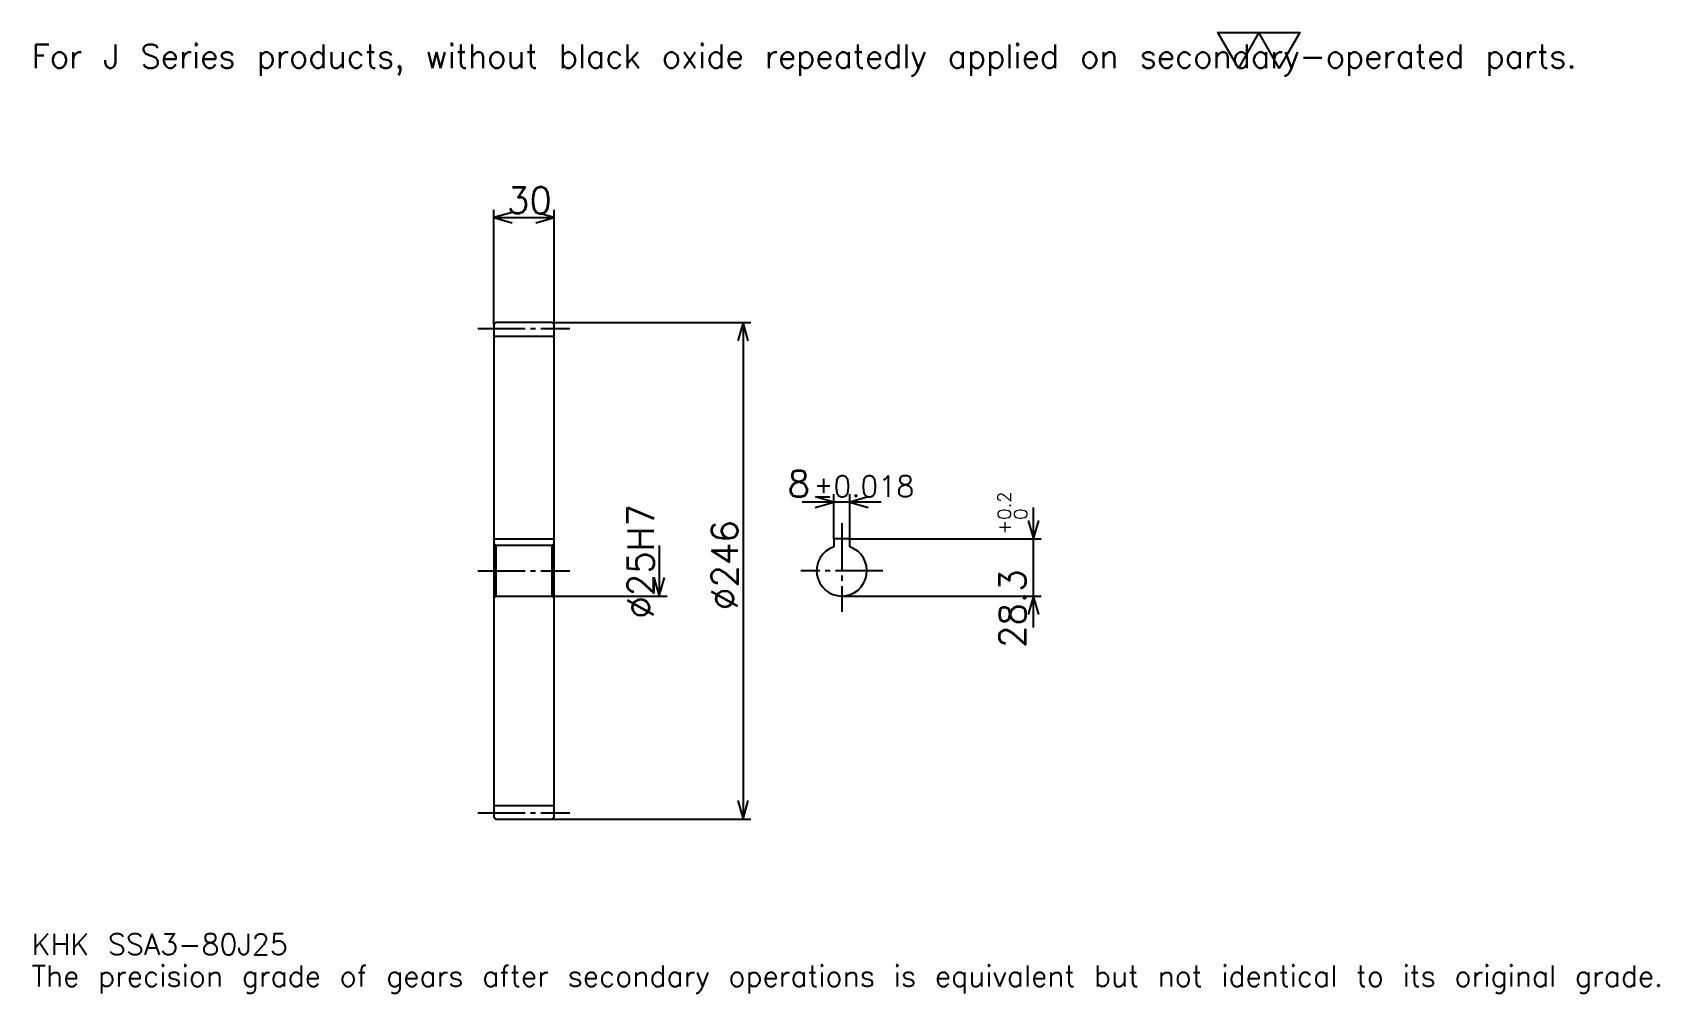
# Model space of a CAD drawing. Extents: x 26 to 833, y 10 to 486.
import ezdxf

# ---------------------------------------------------------------- set-up
doc = ezdxf.new("R2010")
doc.units = 0
doc.linetypes.add('DASHDOT', pattern=[31.20652, 23.404891, -2.600543, 2.600543, -2.600543])
doc.layers.get('0').update_dxf_attribs({"linetype": 'CONTINUOUS'})
doc.layers.add('DASHDOT', color=6, linetype='DASHDOT')
doc.styles.add('KANJI', font='TXT', dxfattribs={"bigfont": 'BIGFONT'})

msp = doc.modelspace()

# ---------------------------------------------------------------- linework, layer by layer
at = {"color": 5}
for p, q in [((255.008148, 341.971466), (255.008148, 397.883148)), ((285.008148, 341.971466), (285.008148, 397.883148)), ((255.008148, 393.98233), (285.008148, 393.98233)), ((255.008148, 340.971466), (255.008148, 341.971466)), ((284.008148, 341.971466), (285.008148, 341.971466)), ((285.008148, 341.971466), (382.528534, 341.971466)), ((285.008148, 340.971466), (285.008148, 341.971466)), ((378.627716, 341.971466), (378.627716, 95.971466)), ((447.13858, 252.975266), (407.932068, 252.975266)), ((423.535339, 234.771469), (423.535339, 256.876099)), ((431.535339, 234.771469), (431.535339, 256.876099)), ((522.554321, 190.86821), (522.554321, 250.374725)), ((431.535339, 234.771469), (526.4552, 234.771469)), ((337.019012, 231.471466), (337.019012, 206.471466)), ((285.008148, 206.471466), (340.91983, 206.471466)), ((427.535339, 206.471466), (526.4552, 206.471466)), ((284.008148, 95.971466), (285.008148, 95.971466)), ((285.008148, 95.971466), (382.528534, 95.971466))]:
    msp.add_line(p, q, dxfattribs=at)
at = {"color": 4}
for p, q in [((255.008148, 335.221466), (285.008148, 335.221466)), ((255.008148, 234.771469), (285.008148, 234.771469)), ((285.008148, 232.471466), (284.008148, 231.471466)), ((255.008148, 205.471466), (256.008148, 206.471466)), ((285.008148, 205.471466), (284.008148, 206.471466)), ((255.008148, 102.721466), (285.008148, 102.721466))]:
    msp.add_line(p, q, dxfattribs=at)
at = {"color": 7}
msp.add_lwpolyline([(624.130432, 468.097839), (613.988342, 485.677521), (654.556763, 485.677521), (644.414673, 468.097839), (634.272522, 485.677521), (624.130432, 468.097839)], dxfattribs=at)
at = {"color": 5}
for points in [[(264.110046, 396.582886), (255.008148, 393.98233), (264.110046, 391.381775)], [(275.90625, 391.381775), (285.008148, 393.98233), (275.90625, 396.582886)], [(381.228271, 332.869568), (378.627716, 341.971466), (376.027161, 332.869568)], [(414.433411, 250.374725), (423.535339, 252.975266), (414.433411, 255.575806)], [(440.637207, 255.575806), (431.535339, 252.975266), (440.637207, 250.374725)], [(519.953796, 243.873367), (522.554321, 234.771469), (525.154907, 243.873367)], [(334.418457, 215.573364), (337.019012, 206.471466), (339.619568, 215.573364)], [(525.154907, 197.369568), (522.554321, 206.471466), (519.953796, 197.369568)], [(376.027161, 105.073364), (378.627716, 95.971466), (381.228271, 105.073364)]]:
    msp.add_lwpolyline(points, dxfattribs=at)
at = {"color": 4}
for points in [[(255.008148, 205.471466), (255.008148, 96.971466), (256.008148, 95.971466), (284.008148, 95.971466), (285.008148, 96.971466), (285.008148, 340.971466), (284.008148, 341.971466), (256.008148, 341.971466), (255.008148, 340.971466), (255.008148, 205.471466)], [(431.535339, 230.814178), (431.535339, 234.771469), (423.535339, 234.771469), (423.535339, 230.814178)], [(255.008148, 232.471466), (256.008148, 231.471466), (256.008148, 206.471466), (284.008148, 206.471466), (284.008148, 231.471466), (256.008148, 231.471466)]]:
    msp.add_lwpolyline(points, dxfattribs=at)
msp.add_arc((427.535339, 218.971466), 12.5, 108.662925185, 71.337074815, dxfattribs=at)
at = {"layer": 'DASHDOT', "color": 7}
for p, q in [((247.206512, 338.971466), (292.809784, 338.971466)), ((427.535339, 242.57309), (427.535339, 198.66983)), ((247.206512, 218.971466), (292.809784, 218.971466)), ((447.836975, 218.971466), (407.233704, 218.971466)), ((247.206512, 98.971466), (292.809784, 98.971466))]:
    msp.add_line(p, q, dxfattribs=at)

# ---------------------------------------------------------------- texts
at = {"color": 7, "style": 'KANJI'}
for s, height, p in [('For J Series products, without black oxide repeatedly applied on secondary-operated parts.', 11.702446, (26.005434, 468.097839)), ('30', 13.002717, (261.556396, 396.062744)), ('8', 13.002717, (400.695129, 255.575806)), ('%%p0.018', 10.402174, (413.566223, 255.575806)), ('KHK SSA3-80J25', 10.402174, (26.005434, 28.605978)), ('The precision grade of gears after secondary operations is equivalent but not identical to its original grade.', 10.402174, (26.005434, 13.002717))]:
    msp.add_text(s, height=height, dxfattribs=at).set_placement(p)
for s, height, p in [('%%c25H7', 13.002717, (334.418457, 195.241516)), ('0.2', 6.501359, (511.372009, 244.278488)), ('%%c246', 13.002717, (376.027161, 199.467392)), ('+', 6.501359, (511.372009, 236.996964)), ('0', 6.501359, (519.433716, 244.278488)), ('28.3', 13.002717, (518.653564, 180.716064))]:
    msp.add_text(s, height=height, rotation=90, dxfattribs=at).set_placement(p)

doc.saveas('drawing.dxf')
